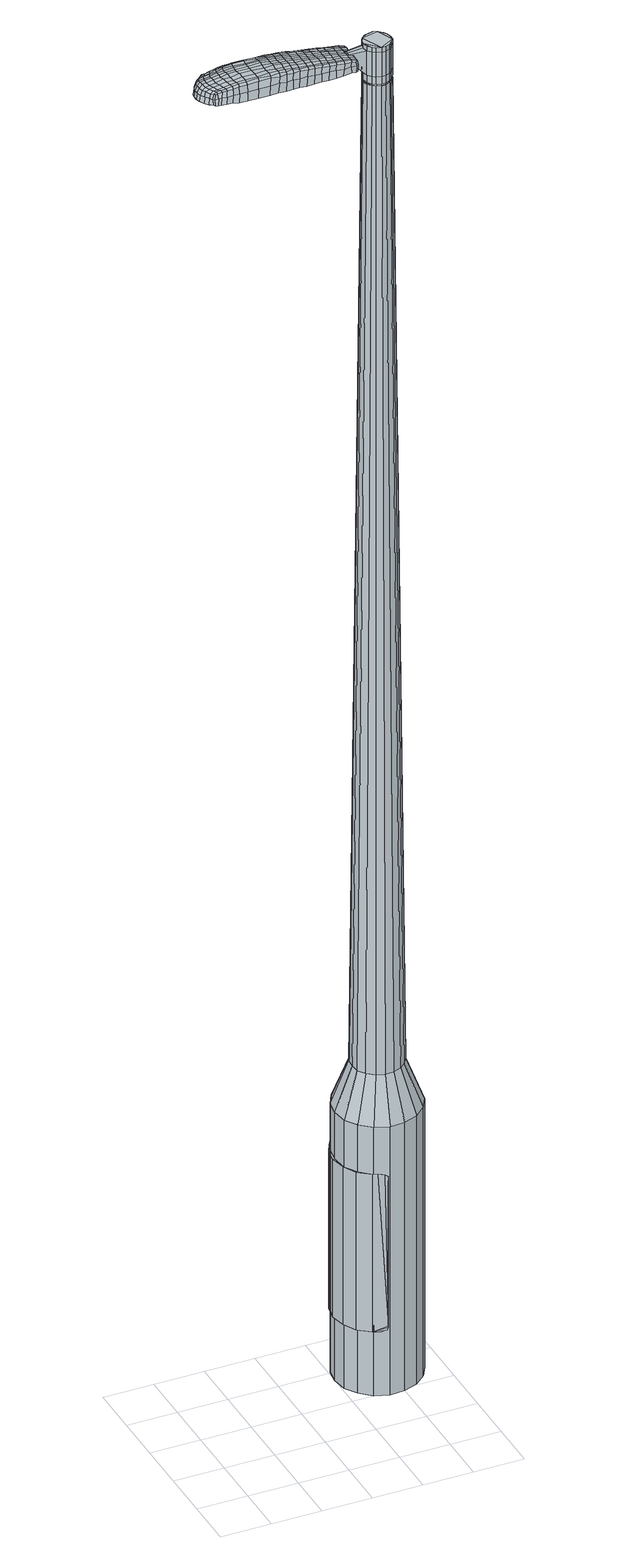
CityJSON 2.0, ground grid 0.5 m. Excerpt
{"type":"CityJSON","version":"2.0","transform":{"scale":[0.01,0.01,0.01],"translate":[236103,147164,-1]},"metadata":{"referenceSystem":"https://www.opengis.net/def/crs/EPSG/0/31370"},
"CityObjects":{
"object1":{"type":"GenericCityObject","attributes":{"cluster":452,"mean_distance_to_centroid":0.228,"new_centroid_x":236104.94,"new_centroid_y":147165.39,"mean_distance_to_camera":7.78,"H1":21.91,"H2":22.8,"Z_final":110.31,"cluster2":-1,"proj_x":236104.87,"proj_y":147160.69,"id_line":53726,"bearing_l":270.85,"distance":4.7,"orientation":"right","G_obj":180.85},"geometry":[{"type":"MultiSurface","lod":"2","boundaries":[[[0,1,2,3]],[[1,4,5,2]],[[4,6,7,5]],[[6,8,9,7]],[[8,10,11,9]],[[10,12,13,11]],[[12,14,15,13]],[[14,16,17,15]],[[16,18,19,17]],[[18,20,21,19]],[[20,22,23,21]],[[22,24,25,23]],[[24,26,27,25]],[[26,28,29,27]],[[28,30,31,29]],[[30,32,33,31]],[[32,34,35,33]],[[34,0,3,35]],[[36,37,38,39]],[[38,40,41,42]],[[41,43,42]],[[42,44,45,46]],[[45,47,46]],[[46,48,49,50]],[[49,51,50]],[[42,46,50,38]],[[50,52,39,38]],[[53,36,39]],[[2,5,7,35]],[[7,9,11,15]],[[11,13,15]],[[15,17,19,23]],[[19,21,23]],[[23,25,27,31]],[[27,29,31]],[[15,23,31,7]],[[31,33,35,7]],[[3,2,35]],[[1,0,54,55]],[[0,34,56,54]],[[34,32,57,56]],[[32,30,58,57]],[[30,28,59,58]],[[28,26,60,59]],[[26,24,61,60]],[[24,22,62,61]],[[22,20,63,62]],[[20,18,64,63]],[[18,16,65,64]],[[16,14,66,65]],[[14,12,67,66]],[[12,10,68,67]],[[10,8,69,68]],[[8,6,70,69]],[[6,4,71,70]],[[4,1,55,71]],[[55,54,72,73]],[[54,56,74,72]],[[56,57,75,74]],[[57,58,76,75]],[[58,59,77,76]],[[59,60,78,77]],[[60,61,79,78]],[[61,62,80,79]],[[62,63,81,80]],[[63,64,82,81]],[[64,65,83,82]],[[65,66,84,83]],[[66,67,85,84]],[[67,68,86,85]],[[68,69,87,86]],[[69,70,88,87]],[[70,71,89,88]],[[71,55,73,89]],[[90,91,92,93]],[[94,95,91,90]],[[96,97,95,94]],[[98,99,97,96]],[[100,101,99,98]],[[102,103,101,100]],[[104,105,103,102]],[[80,106,105,104]],[[107,108,106,80]],[[82,109,108,107]],[[83,110,109,82]],[[84,111,110,83]],[[85,112,111,84]],[[113,114,112,85]],[[87,115,114,113]],[[116,117,115,87]],[[118,119,117,116]],[[93,92,119,118]],[[120,121,122,123]],[[124,120,123,125]],[[126,124,125,127]],[[128,126,127,129]],[[130,128,129,131]],[[132,130,131,133]],[[134,132,133,135]],[[136,134,135,137]],[[138,136,137,139]],[[140,138,139,141]],[[142,140,141,143]],[[144,142,143,145]],[[146,144,145,147]],[[148,146,147,149]],[[150,148,149,151]],[[152,150,151,153]],[[73,72,90,93]],[[72,74,94,90]],[[74,75,96,94]],[[75,76,98,96]],[[76,77,100,98]],[[77,78,102,100]],[[78,79,104,102]],[[79,80,104]],[[81,107,80]],[[81,82,107]],[[86,113,85]],[[86,87,113]],[[88,116,87]],[[88,89,118,116]],[[89,73,93,118]],[[154,155,92,91]],[[155,156,119,92]],[[156,157,117,119]],[[157,115,117]],[[158,114,115]],[[158,112,114]],[[159,108,109]],[[159,106,108]],[[160,105,106]],[[160,161,103,105]],[[161,162,101,103]],[[162,163,99,101]],[[163,164,97,99]],[[164,165,95,97]],[[165,154,91,95]],[[39,52,152,166]],[[155,154,167,153]],[[53,39,166,121]],[[154,165,122,167]],[[36,53,121,120]],[[165,164,123,122]],[[37,36,120,124]],[[164,163,125,123]],[[38,37,124,126]],[[163,162,127,125]],[[40,38,126,128]],[[162,161,129,127]],[[41,40,128,130]],[[161,160,131,129]],[[43,41,130,132]],[[160,106,133,131]],[[42,43,132,134]],[[106,159,135,133]],[[44,42,134,136]],[[159,109,137,135]],[[45,44,136,138]],[[109,110,139,137]],[[47,45,138,140]],[[110,111,141,139]],[[46,47,140,142]],[[111,112,143,141]],[[48,46,142,144]],[[112,158,145,143]],[[49,48,144,146]],[[158,115,147,145]],[[51,49,146,148]],[[115,157,149,147]],[[50,51,148,150]],[[157,156,151,149]],[[52,50,150,152]],[[156,155,153,151]],[[152,153,168,169]],[[153,167,170,168]],[[167,122,171,170]],[[122,121,172,171]],[[121,166,173,172]],[[166,152,169,173]],[[174,175,176,177]],[[178,174,177,179]],[[174,178,180,181]],[[175,174,181,182]],[[183,184,185,186]],[[187,183,186,188]],[[183,187,189,190]],[[184,183,190,191]],[[192,193,194,195]],[[196,192,195,197]],[[192,196,198,199]],[[193,192,199,200]],[[201,202,203,204]],[[205,201,204,206]],[[201,205,207,208]],[[202,201,208,209]],[[210,211,212,213]],[[214,210,213,215]],[[210,214,216,217]],[[211,210,217,218]],[[219,220,221,222]],[[223,219,222,224]],[[219,223,225,226]],[[220,219,226,227]],[[228,229,230,231]],[[220,228,231,221]],[[228,220,227,232]],[[229,228,232,233]],[[234,235,236,237]],[[229,234,237,230]],[[234,229,233,238]],[[235,234,238,239]],[[240,178,179,241]],[[235,240,241,236]],[[240,235,239,242]],[[178,240,242,180]],[[243,244,245,246]],[[247,243,246,248]],[[243,247,249,250]],[[244,243,250,251]],[[252,253,254,255]],[[244,252,255,245]],[[252,244,251,256]],[[253,252,256,257]],[[258,259,260,261]],[[253,258,261,254]],[[258,253,257,262]],[[259,258,262,263]],[[264,265,266,267]],[[259,264,267,260]],[[264,259,263,268]],[[265,264,268,269]],[[270,175,182,271]],[[265,270,271,266]],[[270,265,269,272]],[[175,270,272,176]],[[273,274,275,276]],[[277,273,276,278]],[[273,277,279,280]],[[274,273,280,281]],[[282,283,284,285]],[[274,282,285,275]],[[282,274,281,286]],[[283,282,286,287]],[[288,289,290,291]],[[283,288,291,284]],[[288,283,287,292]],[[289,288,292,293]],[[294,187,188,295]],[[289,294,295,290]],[[294,289,293,296]],[[187,294,296,189]],[[297,298,299,300]],[[301,297,300,302]],[[297,301,303,304]],[[298,297,304,305]],[[306,307,308,309]],[[298,306,309,299]],[[306,298,305,310]],[[307,306,310,311]],[[312,313,314,315]],[[307,312,315,308]],[[312,307,311,316]],[[313,312,316,317]],[[318,319,320,321]],[[313,318,321,314]],[[318,313,317,322]],[[319,318,322,323]],[[324,184,191,325]],[[319,324,325,320]],[[324,319,323,326]],[[184,324,326,185]],[[327,213,212,328]],[[329,327,328,330]],[[327,329,331,332]],[[213,327,332,215]],[[333,329,330,334]],[[335,333,334,336]],[[333,335,337,338]],[[329,333,338,331]],[[339,335,336,340]],[[341,339,340,342]],[[339,341,343,344]],[[335,339,344,337]],[[345,341,342,346]],[[347,345,346,348]],[[345,347,349,350]],[[341,345,350,343]],[[351,347,348,352]],[[202,351,352,203]],[[351,202,209,353]],[[347,351,353,349]],[[354,355,200,199]],[[356,354,199,198]],[[354,356,357,358]],[[355,354,358,359]],[[360,361,359,358]],[[362,360,358,357]],[[360,362,363,364]],[[361,360,364,365]],[[366,367,365,364]],[[368,366,364,363]],[[366,368,369,370]],[[367,366,370,371]],[[372,373,371,370]],[[374,372,370,369]],[[372,374,207,205]],[[373,372,205,206]],[[375,376,377,378]],[[277,375,378,279]],[[375,277,278,379]],[[376,375,379,380]],[[381,196,197,382]],[[376,381,382,377]],[[381,376,380,383]],[[196,381,383,198]],[[384,385,386,387]],[[223,384,387,225]],[[384,223,224,388]],[[385,384,388,389]],[[390,391,392,393]],[[385,390,393,386]],[[390,385,389,394]],[[391,390,394,395]],[[396,193,200,397]],[[391,396,397,392]],[[396,391,395,398]],[[193,396,398,194]],[[399,400,401,402]],[[181,399,402,182]],[[399,181,180,403]],[[400,399,403,404]],[[405,406,407,408]],[[400,405,408,401]],[[405,400,404,409]],[[406,405,409,410]],[[411,204,203,412]],[[406,411,412,407]],[[411,406,410,413]],[[204,411,413,206]],[[414,415,416,417]],[[186,414,417,188]],[[414,186,185,418]],[[415,414,418,419]],[[420,208,207,421]],[[415,420,421,416]],[[420,415,419,422]],[[208,420,422,209]],[[423,424,425,426]],[[301,423,426,303]],[[423,301,302,427]],[[424,423,427,428]],[[429,214,215,430]],[[424,429,430,425]],[[429,424,428,431]],[[214,429,431,216]],[[432,433,434,435]],[[247,432,435,249]],[[432,247,248,436]],[[433,432,436,437]],[[438,439,440,441]],[[433,438,441,434]],[[438,433,437,442]],[[439,438,442,443]],[[444,211,218,445]],[[439,444,445,440]],[[444,439,443,446]],[[211,444,446,212]],[[447,448,437,436]],[[246,447,436,248]],[[447,246,245,449]],[[448,447,449,450]],[[451,452,443,442]],[[448,451,442,437]],[[451,448,450,453]],[[452,451,453,454]],[[455,328,212,446]],[[452,455,446,443]],[[455,452,454,456]],[[328,455,456,330]],[[457,458,459,460]],[[304,457,460,305]],[[457,304,303,426]],[[458,457,426,425]],[[461,332,331,462]],[[458,461,462,459]],[[461,458,425,430]],[[332,461,430,215]],[[463,464,450,449]],[[255,463,449,245]],[[463,255,254,465]],[[464,463,465,466]],[[467,468,454,453]],[[464,467,453,450]],[[467,464,466,469]],[[468,467,469,470]],[[471,334,330,456]],[[468,471,456,454]],[[471,468,470,472]],[[334,471,472,336]],[[473,474,475,476]],[[310,473,476,311]],[[473,310,305,460]],[[474,473,460,459]],[[477,338,337,478]],[[474,477,478,475]],[[477,474,459,462]],[[338,477,462,331]],[[479,480,466,465]],[[261,479,465,254]],[[479,261,260,481]],[[480,479,481,482]],[[483,484,470,469]],[[480,483,469,466]],[[483,480,482,485]],[[484,483,485,486]],[[487,340,336,472]],[[484,487,472,470]],[[487,484,486,488]],[[340,487,488,342]],[[489,490,491,492]],[[316,489,492,317]],[[489,316,311,476]],[[490,489,476,475]],[[493,344,343,494]],[[490,493,494,491]],[[493,490,475,478]],[[344,493,478,337]],[[495,496,482,481]],[[267,495,481,260]],[[495,267,266,497]],[[496,495,497,498]],[[499,500,486,485]],[[496,499,485,482]],[[499,496,498,501]],[[500,499,501,502]],[[503,346,342,488]],[[500,503,488,486]],[[503,500,502,504]],[[346,503,504,348]],[[505,506,507,508]],[[322,505,508,323]],[[505,322,317,492]],[[506,505,492,491]],[[509,350,349,510]],[[506,509,510,507]],[[509,506,491,494]],[[350,509,494,343]],[[511,512,498,497]],[[271,511,497,266]],[[511,271,182,402]],[[512,511,402,401]],[[513,514,502,501]],[[512,513,501,498]],[[513,512,401,408]],[[514,513,408,407]],[[515,352,348,504]],[[514,515,504,502]],[[515,514,407,412]],[[352,515,412,203]],[[516,517,419,418]],[[326,516,418,185]],[[516,326,323,508]],[[517,516,508,507]],[[518,353,209,422]],[[517,518,422,419]],[[518,517,507,510]],[[353,518,510,349]],[[519,520,380,379]],[[276,519,379,278]],[[519,276,275,521]],[[520,519,521,522]],[[523,356,198,383]],[[520,523,383,380]],[[523,520,522,524]],[[356,523,524,357]],[[525,526,527,528]],[[226,525,528,227]],[[525,226,225,387]],[[526,525,387,386]],[[529,530,531,532]],[[526,529,532,527]],[[529,526,386,393]],[[530,529,393,392]],[[533,355,359,534]],[[530,533,534,531]],[[533,530,392,397]],[[355,533,397,200]],[[535,536,522,521]],[[285,535,521,275]],[[535,285,284,537]],[[536,535,537,538]],[[539,362,357,524]],[[536,539,524,522]],[[539,536,538,540]],[[362,539,540,363]],[[541,542,543,544]],[[232,541,544,233]],[[541,232,227,528]],[[542,541,528,527]],[[545,546,547,548]],[[542,545,548,543]],[[545,542,527,532]],[[546,545,532,531]],[[549,361,365,550]],[[546,549,550,547]],[[549,546,531,534]],[[361,549,534,359]],[[551,552,538,537]],[[291,551,537,284]],[[551,291,290,553]],[[552,551,553,554]],[[555,368,363,540]],[[552,555,540,538]],[[555,552,554,556]],[[368,555,556,369]],[[557,558,559,560]],[[238,557,560,239]],[[557,238,233,544]],[[558,557,544,543]],[[561,562,563,564]],[[558,561,564,559]],[[561,558,543,548]],[[562,561,548,547]],[[565,367,371,566]],[[562,565,566,563]],[[565,562,547,550]],[[367,565,550,365]],[[567,568,554,553]],[[295,567,553,290]],[[567,295,188,417]],[[568,567,417,416]],[[569,374,369,556]],[[568,569,556,554]],[[569,568,416,421]],[[374,569,421,207]],[[570,571,404,403]],[[242,570,403,180]],[[570,242,239,560]],[[571,570,560,559]],[[572,573,410,409]],[[571,572,409,404]],[[572,571,559,564]],[[573,572,564,563]],[[574,373,206,413]],[[573,574,413,410]],[[574,573,563,566]],[[373,574,566,371]],[[575,576,577,578]],[[578,577,579,580]],[[581,579,577,582]],[[582,577,576,583]],[[584,585,586,587]],[[587,586,588,589]],[[590,588,586,591]],[[591,586,585,592]],[[593,594,595,596]],[[596,595,597,598]],[[599,597,595,600]],[[600,595,594,601]],[[602,603,604,605]],[[605,604,606,607]],[[608,606,604,609]],[[609,604,603,610]],[[611,612,613,614]],[[614,613,615,616]],[[617,615,613,618]],[[618,613,612,619]],[[620,621,622,623]],[[623,622,624,625]],[[626,624,622,627]],[[627,622,621,628]],[[629,630,631,632]],[[632,631,621,620]],[[628,621,631,633]],[[633,631,630,634]],[[635,636,637,638]],[[638,637,630,629]],[[634,630,637,639]],[[639,637,636,640]],[[580,579,641,642]],[[642,641,636,635]],[[640,636,641,643]],[[643,641,579,581]],[[644,645,646,647]],[[647,646,648,649]],[[650,648,646,651]],[[651,646,645,652]],[[653,654,655,656]],[[656,655,645,644]],[[652,645,655,657]],[[657,655,654,658]],[[659,660,661,662]],[[662,661,654,653]],[[658,654,661,663]],[[663,661,660,664]],[[665,666,667,668]],[[668,667,660,659]],[[664,660,667,669]],[[669,667,666,670]],[[583,576,671,672]],[[672,671,666,665]],[[670,666,671,673]],[[673,671,576,575]],[[674,675,676,677]],[[677,676,678,679]],[[680,678,676,681]],[[681,676,675,682]],[[683,684,685,686]],[[686,685,675,674]],[[682,675,685,687]],[[687,685,684,688]],[[689,690,691,692]],[[692,691,684,683]],[[688,684,691,693]],[[693,691,690,694]],[[589,588,695,696]],[[696,695,690,689]],[[694,690,695,697]],[[697,695,588,590]],[[698,699,700,701]],[[701,700,702,703]],[[704,702,700,705]],[[705,700,699,706]],[[707,708,709,710]],[[710,709,699,698]],[[706,699,709,711]],[[711,709,708,712]],[[713,714,715,716]],[[716,715,708,707]],[[712,708,715,717]],[[717,715,714,718]],[[719,720,721,722]],[[722,721,714,713]],[[718,714,721,723]],[[723,721,720,724]],[[592,585,725,726]],[[726,725,720,719]],[[724,720,725,727]],[[727,725,585,584]],[[611,614,728,729]],[[729,728,730,731]],[[732,730,728,733]],[[733,728,614,616]],[[731,730,734,735]],[[735,734,736,737]],[[738,736,734,739]],[[739,734,730,732]],[[737,736,740,741]],[[741,740,742,743]],[[744,742,740,745]],[[745,740,736,738]],[[743,742,746,747]],[[747,746,748,749]],[[750,748,746,751]],[[751,746,742,744]],[[749,748,752,753]],[[753,752,603,602]],[[610,603,752,754]],[[754,752,748,750]],[[601,755,756,600]],[[600,756,757,599]],[[758,757,756,759]],[[759,756,755,760]],[[760,761,762,759]],[[759,762,763,758]],[[764,763,762,765]],[[765,762,761,766]],[[766,767,768,765]],[[765,768,769,764]],[[770,769,768,771]],[[771,768,767,772]],[[772,773,774,771]],[[771,774,775,770]],[[608,775,774,606]],[[606,774,773,607]],[[776,777,778,779]],[[779,778,678,680]],[[679,678,778,780]],[[780,778,777,781]],[[598,597,782,783]],[[783,782,777,776]],[[781,777,782,784]],[[784,782,597,599]],[[785,786,787,788]],[[788,787,624,626]],[[625,624,787,789]],[[789,787,786,790]],[[791,792,793,794]],[[794,793,786,785]],[[790,786,793,795]],[[795,793,792,796]],[[601,594,797,798]],[[798,797,792,791]],[[796,792,797,799]],[[799,797,594,593]],[[800,801,802,803]],[[803,802,582,583]],[[581,582,802,804]],[[804,802,801,805]],[[806,807,808,809]],[[809,808,801,800]],[[805,801,808,810]],[[810,808,807,811]],[[602,605,812,813]],[[813,812,807,806]],[[811,807,812,814]],[[814,812,605,607]],[[815,816,817,818]],[[818,817,587,589]],[[584,587,817,819]],[[819,817,816,820]],[[608,609,821,822]],[[822,821,816,815]],[[820,816,821,823]],[[823,821,609,610]],[[824,825,826,827]],[[827,826,702,704]],[[703,702,826,828]],[[828,826,825,829]],[[616,615,830,831]],[[831,830,825,824]],[[829,825,830,832]],[[832,830,615,617]],[[833,834,835]],[[835,834,648,650]],[[649,648,834,836]],[[836,834,833,837]],[[838,839,840,841]],[[841,840,833,835]],[[837,833,840,842]],[[842,840,839,843]],[[619,612,844,845]],[[845,844,839,838]],[[843,839,844,846]],[[846,844,612,611]],[[837,847,848,836]],[[836,848,647,649]],[[644,647,848,849]],[[849,848,847,850]],[[843,851,852,842]],[[842,852,847,837]],[[850,847,852,853]],[[853,852,851,854]],[[611,729,855,846]],[[846,855,851,843]],[[854,851,855,856]],[[856,855,729,731]],[[857,858,859,860]],[[860,859,705,706]],[[704,705,859,827]],[[827,859,858,824]],[[732,733,861,862]],[[862,861,858,857]],[[824,858,861,831]],[[831,861,733,616]],[[850,863,864,849]],[[849,864,656,644]],[[653,656,864,865]],[[864,863,865]],[[854,866,867,853]],[[853,867,863,850]],[[865,863,867,868]],[[868,867,866,869]],[[731,735,870,856]],[[856,870,866,854]],[[869,866,870,871]],[[871,870,735,737]],[[872,873,874,875]],[[875,874,711,712]],[[706,711,874,860]],[[860,874,873,857]],[[738,739,876,877]],[[877,876,873,872]],[[857,873,876,862]],[[862,876,739,732]],[[878,879,865]],[[865,879,662,653]],[[659,662,879,880]],[[880,879,878,881]],[[869,882,883,868]],[[868,883,878,865]],[[881,878,883,884]],[[884,883,882,885]],[[737,741,886,871]],[[871,886,882,869]],[[885,882,886,887]],[[887,886,741,743]],[[888,889,890,891]],[[891,890,717,718]],[[712,717,890,875]],[[875,890,889,872]],[[744,745,892,893]],[[893,892,889,888]],[[872,889,892,877]],[[877,892,745,738]],[[881,894,895,880]],[[880,895,668,659]],[[665,668,895,896]],[[896,895,894,897]],[[885,898,899,884]],[[884,899,894,881]],[[897,894,899,900]],[[900,899,898,901]],[[743,747,902,887]],[[887,902,898,885]],[[901,898,902,903]],[[903,902,747,749]],[[904,905,906,907]],[[907,906,723,724]],[[718,723,906,891]],[[891,906,905,888]],[[750,751,908,909]],[[909,908,905,904]],[[888,905,908,893]],[[893,908,751,744]],[[897,910,911,896]],[[896,911,672,665]],[[583,672,911,803]],[[803,911,910,800]],[[901,912,913,900]],[[900,913,910,897]],[[800,910,913,809]],[[809,913,912,806]],[[749,753,914,903]],[[903,914,912,901]],[[806,912,914,813]],[[813,914,753,602]],[[820,915,916,819]],[[819,916,727,584]],[[724,727,916,907]],[[907,916,915,904]],[[610,754,917,823]],[[823,917,915,820]],[[904,915,917,909]],[[909,917,754,750]],[[781,918,919,780]],[[780,919,677,679]],[[674,677,919,920]],[[920,919,918,921]],[[599,757,922,784]],[[784,922,918,781]],[[921,918,922,923]],[[923,922,757,758]],[[924,925,926,927]],[[927,926,627,628]],[[626,627,926,788]],[[788,926,925,785]],[[928,929,930,931]],[[931,930,925,924]],[[785,925,930,794]],[[794,930,929,791]],[[760,755,932,933]],[[933,932,929,928]],[[791,929,932,798]],[[798,932,755,601]],[[921,934,935,920]],[[920,935,686,674]],[[683,686,935,936]],[[936,935,934,937]],[[758,763,938,923]],[[923,938,934,921]],[[937,934,938,939]],[[939,938,763,764]],[[940,941,942,943]],[[943,942,633,634]],[[628,633,942,927]],[[927,942,941,924]],[[944,945,946,947]],[[947,946,941,940]],[[924,941,946,931]],[[931,946,945,928]],[[766,761,948,949]],[[949,948,945,944]],[[928,945,948,933]],[[933,948,761,760]],[[937,950,951,936]],[[936,951,692,683]],[[689,692,951,952]],[[952,951,950,953]],[[764,769,954,939]],[[939,954,950,937]],[[953,950,954,955]],[[955,954,769,770]],[[956,957,958,959]],[[959,958,639,640]],[[634,639,958,943]],[[943,958,957,940]],[[960,961,962,963]],[[963,962,957,956]],[[940,957,962,947]],[[947,962,961,944]],[[772,767,964,965]],[[965,964,961,960]],[[944,961,964,949]],[[949,964,767,766]],[[953,966,967,952]],[[952,967,696,689]],[[589,696,967,818]],[[818,967,966,815]],[[770,775,968,955]],[[955,968,966,953]],[[815,966,968,822]],[[822,968,775,608]],[[805,969,970,804]],[[804,970,643,581]],[[640,643,970,959]],[[959,970,969,956]],[[811,971,972,810]],[[810,972,969,805]],[[956,969,972,963]],[[963,972,971,960]],[[607,773,973,814]],[[814,973,971,811]],[[960,971,973,965]],[[965,973,773,772]],[[575,578,177,176]],[[578,580,179,177]],[[590,591,190,189]],[[591,592,191,190]],[[593,596,195,194]],[[596,598,197,195]],[[617,618,217,216]],[[618,619,218,217]],[[620,623,222,221]],[[623,625,224,222]],[[629,632,231,230]],[[632,620,221,231]],[[635,638,237,236]],[[638,629,230,237]],[[580,642,241,179]],[[642,635,236,241]],[[650,651,250,249]],[[651,652,251,250]],[[652,657,256,251]],[[657,658,257,256]],[[658,663,262,257]],[[663,664,263,262]],[[664,669,268,263]],[[669,670,269,268]],[[670,673,272,269]],[[673,575,176,272]],[[680,681,280,279]],[[681,682,281,280]],[[682,687,286,281]],[[687,688,287,286]],[[688,693,292,287]],[[693,694,293,292]],[[694,697,296,293]],[[697,590,189,296]],[[698,701,300,299]],[[701,703,302,300]],[[707,710,309,308]],[[710,698,299,309]],[[713,716,315,314]],[[716,707,308,315]],[[719,722,321,320]],[[722,713,314,321]],[[592,726,325,191]],[[726,719,320,325]],[[776,779,378,377]],[[779,680,279,378]],[[598,783,382,197]],[[783,776,377,382]],[[625,789,388,224]],[[789,790,389,388]],[[790,795,394,389]],[[795,796,395,394]],[[796,799,398,395]],[[799,593,194,398]],[[703,828,427,302]],[[828,829,428,427]],[[829,832,431,428]],[[832,617,216,431]],[[835,435,434]],[[835,650,249,435]],[[838,841,441,440]],[[841,835,434,441]],[[619,845,445,218]],[[845,838,440,445]],[[974,975,976,977]],[[978,979,977,976]],[[980,981,982,983]],[[984,985,986,987]],[[975,988,989,976]],[[990,978,976,989]],[[991,980,983,992]],[[993,994,985,984]],[[988,995,996,989]],[[996,997,990,989]],[[998,991,992,999]],[[1000,994,993,1001]],[[995,1002,1003,996]],[[1003,1004,997,996]],[[1005,998,999,1006]],[[1007,1000,1001,1008]],[[1009,1010,1011,1012]],[[1013,1014,1010,1009]],[[1013,1015,1016,1014]],[[1015,1017,1018,1016]],[[1019,1020,1021,1022]],[[1023,1024,1020,1019]],[[1025,1026,1024,1023]],[[1027,1028,1026,1025]],[[1022,1011,1010,1019]],[[1019,1010,1014,1023]],[[1014,1016,1025,1023]],[[1016,1018,1027,1025]],[[983,982,979,978]],[[992,983,978,990]],[[997,999,992,990]],[[1004,1006,999,997]],[[984,987,981,980]],[[993,984,980,991]],[[1001,993,991,998]],[[1008,1001,998,1005]],[[985,1009,1012,986]],[[994,1013,1009,985]],[[1015,1013,994,1000]],[[1017,1015,1000,1007]],[[1029,1030,1031,1032]],[[1031,1033,1034,1035]],[[1031,1035,1036,1037]],[[1031,1037,1032]],[[1038,1029,1032,1039]],[[1040,1039,1032,1041]],[[1042,1041,1032]],[[1043,1031,1030,1044]],[[1045,1043,1044,1046]],[[1047,1045,1046,1048]],[[1049,1047,1048,1050]],[[1051,1049,1050,1052]],[[1052,1053,1054,1055]],[[1052,1055,1056,1057]],[[1052,1057,1058,1059]],[[1058,1060,1061,1062]],[[1058,1062,1063,1064]],[[1058,1064,1059]],[[1052,1059,1051]],[[1065,1066,1030,1029]],[[1067,1068,1033,1031]],[[1069,1070,1042,1032]],[[1066,1071,1044,1030]],[[1072,1067,1031,1043]],[[1071,1073,1046,1044]],[[1074,1072,1043,1045]],[[1073,1075,1048,1046]],[[1076,1074,1045,1047]],[[1075,1077,1050,1048]],[[1078,1076,1047,1049]],[[1077,1079,1052,1050]],[[1080,1078,1049,1051]],[[1079,1081,1053,1052]],[[1082,1083,1060,1058]],[[1084,1080,1051,1059]],[[1054,1053,1081,1085]],[[1055,1054,1085,1086]],[[1056,1055,1086,1087]],[[1057,1056,1087,1088]],[[1058,1057,1088,1082]],[[1089,1065,1029,1038]],[[1090,1089,1038,1039]],[[1091,1090,1039,1040]],[[1092,1091,1040,1041]],[[1070,1092,1041,1042]],[[1034,1033,1068,1093]],[[1061,1060,1083,1094]],[[1035,1034,1093,1095]],[[1036,1035,1095,1096]],[[1037,1036,1096,1097]],[[1032,1037,1097,1069]],[[1062,1061,1094,1098]],[[1063,1062,1098,1099]],[[1064,1063,1099,1100]],[[1059,1064,1100,1084]]]}]}
},
"vertices":[
[150,137,384],[152,151,384],[152,151,96],[150,137,96],[159,164,384],[159,164,96],[170,174,384],[170,174,96],[184,179,384],[184,179,96],[199,179,384],[199,179,96],[212,174,384],[212,174,96],[224,165,384],[224,165,96],[231,152,384],[231,152,96],[234,138,384],[234,138,96],[232,123,384],[232,123,96],[225,111,384],[225,111,96],[214,101,384],[214,101,96],[200,96,384],[200,96,96],[185,95,384],[185,95,96],[171,100,384],[171,100,96],[160,110,384],[160,110,96],[152,122,384],[152,122,96],[182,128,1524],[185,126,1524],[190,124,1524],[178,137,1524],[194,124,1524],[199,126,1524],[205,133,1524],[202,129,1524],[205,137,1524],[204,142,1524],[198,149,1524],[202,146,1524],[194,151,1524],[189,150,1524],[181,146,1524],[185,149,1524],[179,142,1524],[179,132,1524],[167,137,429],[168,146,429],[168,128,429],[173,121,429],[180,115,429],[188,112,429],[197,113,429],[205,116,429],[211,121,429],[216,129,429],[217,138,429],[215,146,429],[211,154,429],[204,159,429],[196,162,429],[187,162,429],[179,159,429],[172,153,429],[178,137,1483],[179,142,1483],[179,132,1483],[182,128,1483],[185,126,1483],[190,124,1483],[194,124,1483],[199,126,1483],[202,129,1483],[205,133,1483],[205,137,1483],[204,142,1483],[202,146,1483],[198,149,1483],[194,151,1483],[189,150,1483],[185,149,1483],[181,146,1483],[179,137,1483],[179,137,1485],[180,141,1485],[180,141,1483],[180,133,1483],[180,133,1485],[182,129,1483],[182,129,1485],[186,126,1483],[186,126,1485],[190,125,1483],[190,125,1485],[194,125,1483],[194,125,1485],[198,126,1483],[198,126,1485],[202,129,1485],[204,133,1483],[204,133,1485],[205,137,1485],[204,142,1485],[202,146,1485],[198,149,1485],[194,150,1483],[194,150,1485],[189,150,1485],[185,148,1483],[185,148,1485],[182,145,1483],[182,145,1485],[182,128,1519],[179,132,1519],[179,132,1493],[182,128,1493],[185,126,1519],[185,126,1493],[190,124,1519],[190,124,1493],[194,124,1519],[194,124,1493],[199,126,1519],[199,126,1493],[202,129,1519],[202,129,1493],[205,133,1519],[205,133,1493],[205,137,1519],[205,137,1493],[204,142,1519],[204,142,1493],[202,146,1519],[202,146,1493],[198,149,1519],[198,149,1493],[194,151,1519],[194,151,1493],[189,150,1519],[189,150,1493],[185,149,1519],[185,149,1493],[181,146,1519],[181,146,1493],[179,142,1519],[179,142,1493],[178,137,1485],[179,142,1485],[181,146,1485],[185,149,1485],[194,151,1485],[205,133,1485],[199,126,1485],[194,124,1485],[190,124,1485],[185,126,1485],[182,128,1485],[179,132,1485],[178,137,1519],[178,137,1493],[160,140,1513],[160,140,1518],[160,137,1513],[160,134,1513],[160,134,1518],[160,137,1518],[85,155,1519],[92,155,1518],[91,157,1509],[84,157,1510],[77,155,1519],[75,157,1510],[78,154,1526],[86,154,1525],[93,154,1525],[86,117,1519],[93,117,1518],[94,119,1525],[87,118,1525],[77,116,1519],[78,118,1526],[76,115,1510],[84,115,1510],[92,116,1509],[12,133,1519],[12,137,1519],[11,137,1513],[11,133,1513],[13,129,1519],[12,129,1513],[15,129,1524],[14,133,1524],[14,137,1524],[86,134,1530],[94,134,1529],[93,138,1529],[86,138,1530],[77,134,1531],[77,138,1531],[77,130,1530],[86,131,1530],[94,131,1529],[167,136,1512],[167,138,1512],[166,138,1517],[166,136,1517],[167,133,1512],[166,133,1517],[166,132,1506],[166,136,1506],[166,138,1506],[26,153,1519],[29,153,1519],[28,155,1512],[25,154,1512],[24,152,1518],[23,154,1512],[24,152,1522],[26,152,1523],[30,152,1524],[34,154,1519],[40,155,1519],[39,156,1512],[33,155,1512],[35,153,1524],[40,153,1525],[46,155,1519],[54,155,1519],[52,157,1511],[45,156,1511],[46,154,1526],[54,154,1526],[65,155,1519],[64,157,1510],[66,154,1526],[159,152,1513],[152,153,1513],[152,151,1518],[160,151,1517],[165,152,1512],[164,151,1516],[164,152,1506],[158,153,1507],[151,154,1507],[144,153,1514],[137,153,1515],[137,152,1520],[145,152,1519],[143,154,1507],[136,154,1507],[129,154,1515],[122,154,1516],[123,152,1522],[130,152,1521],[128,155,1508],[120,155,1508],[114,154,1517],[107,155,1517],[108,153,1524],[115,153,1523],[113,156,1508],[106,156,1509],[100,155,1518],[101,153,1524],[98,156,1509],[26,117,1519],[29,117,1519],[30,118,1524],[26,119,1523],[23,118,1518],[24,119,1522],[23,117,1512],[25,116,1512],[28,116,1512],[34,116,1519],[40,116,1519],[40,117,1525],[35,118,1524],[33,115,1512],[39,115,1512],[46,116,1519],[54,116,1519],[54,117,1526],[46,117,1526],[45,114,1511],[53,114,1511],[65,116,1519],[66,118,1526],[64,115,1510],[159,122,1513],[152,121,1513],[151,120,1507],[159,121,1507],[165,123,1512],[164,122,1506],[164,123,1516],[160,123,1517],[153,122,1518],[144,121,1514],[137,120,1515],[136,119,1507],[143,119,1507],[145,122,1519],[138,121,1520],[129,120,1515],[122,119,1516],[121,118,1508],[128,118,1508],[130,121,1521],[123,121,1522],[115,119,1517],[107,118,1517],[106,117,1509],[113,117,1508],[116,120,1523],[108,120,1524],[100,118,1518],[99,116,1509],[101,119,1524],[160,136,1519],[160,138,1519],[153,136,1520],[153,138,1520],[153,133,1520],[160,133,1519],[145,135,1522],[145,138,1522],[138,135,1523],[138,138,1523],[138,132,1523],[145,132,1521],[130,135,1524],[130,138,1524],[123,135,1525],[123,138,1525],[123,132,1525],[131,132,1524],[116,135,1526],[116,138,1526],[108,135,1527],[108,138,1527],[108,131,1527],[116,132,1526],[101,135,1528],[101,138,1528],[101,131,1528],[17,133,1527],[17,137,1527],[18,129,1526],[22,129,1527],[21,133,1528],[21,137,1528],[28,133,1529],[28,137,1529],[28,129,1528],[36,129,1530],[35,133,1530],[35,137,1530],[42,134,1531],[42,137,1531],[43,129,1530],[52,130,1531],[51,134,1531],[51,137,1531],[64,134,1531],[64,137,1531],[64,130,1531],[21,119,1518],[19,121,1519],[18,120,1513],[21,118,1513],[23,120,1523],[20,121,1523],[16,125,1519],[15,124,1513],[17,125,1524],[22,151,1518],[19,150,1518],[21,149,1523],[23,151,1523],[21,152,1513],[19,151,1513],[17,147,1519],[14,144,1519],[16,144,1524],[18,147,1523],[16,148,1513],[14,144,1513],[13,141,1519],[14,140,1524],[12,141,1513],[87,152,1528],[86,150,1528],[94,150,1528],[94,152,1527],[78,152,1528],[78,150,1529],[86,147,1529],[86,144,1530],[94,144,1529],[94,147,1528],[77,148,1529],[77,144,1530],[86,141,1530],[93,141,1529],[77,141,1531],[87,120,1528],[87,122,1529],[78,122,1529],[78,119,1528],[94,120,1527],[94,123,1528],[86,126,1529],[77,126,1530],[94,126,1528],[167,124,1512],[167,126,1512],[166,126,1517],[166,124,1517],[166,123,1506],[166,125,1506],[167,129,1512],[166,129,1517],[166,129,1506],[167,150,1512],[167,149,1512],[166,150,1506],[166,151,1506],[165,150,1517],[166,148,1517],[167,146,1512],[167,144,1512],[166,144,1506],[166,147,1506],[166,146,1517],[166,143,1517],[167,141,1512],[166,141,1506],[166,141,1517],[160,150,1519],[160,148,1519],[153,150,1520],[153,148,1520],[160,146,1519],[160,143,1519],[153,146,1520],[153,143,1520],[160,141,1519],[153,141,1520],[160,124,1519],[160,126,1519],[153,126,1520],[153,124,1520],[160,129,1519],[153,129,1520],[145,150,1521],[145,149,1521],[138,151,1522],[138,149,1522],[145,146,1521],[145,144,1521],[138,146,1522],[138,144,1523],[145,141,1522],[138,141,1523],[145,123,1521],[145,125,1521],[138,125,1522],[138,123,1522],[145,129,1521],[138,128,1522],[130,151,1523],[130,149,1523],[123,151,1524],[123,149,1524],[130,147,1523],[130,144,1524],[123,147,1525],[123,144,1525],[130,141,1524],[123,141,1525],[131,122,1523],[131,125,1523],[123,124,1524],[123,122,1524],[131,128,1524],[123,128,1525],[116,151,1525],[116,149,1525],[108,152,1526],[108,150,1526],[116,147,1526],[116,144,1526],[108,147,1527],[108,144,1527],[116,141,1526],[108,141,1527],[116,122,1525],[116,124,1525],[108,123,1526],[108,121,1526],[116,127,1526],[108,127,1527],[101,152,1527],[101,150,1527],[101,147,1527],[101,144,1528],[101,141,1528],[101,121,1527],[101,123,1527],[101,127,1528],[25,120,1525],[23,122,1525],[29,119,1526],[27,121,1526],[20,125,1526],[24,125,1527],[25,151,1525],[23,149,1525],[27,149,1526],[29,151,1525],[21,147,1525],[19,144,1526],[23,144,1527],[25,147,1526],[17,141,1526],[22,141,1527],[34,119,1526],[32,121,1527],[40,119,1527],[39,121,1528],[30,125,1528],[37,125,1529],[34,151,1526],[32,150,1527],[39,150,1528],[40,152,1527],[31,147,1527],[29,144,1528],[36,144,1529],[37,148,1528],[28,141,1528],[35,141,1530],[46,119,1528],[45,121,1529],[54,119,1528],[54,121,1529],[44,125,1529],[53,125,1530],[46,152,1528],[45,150,1528],[54,151,1529],[54,152,1528],[44,148,1529],[43,145,1530],[52,145,1530],[53,148,1530],[42,141,1530],[52,141,1531],[66,119,1529],[66,121,1529],[65,125,1530],[66,152,1528],[66,151,1529],[65,148,1530],[65,144,1530],[64,141,1531],[91,155,1509],[92,153,1518],[85,153,1518],[84,155,1509],[77,153,1519],[75,155,1510],[78,152,1525],[86,152,1525],[93,152,1525],[94,121,1525],[93,119,1518],[86,119,1518],[86,120,1525],[77,118,1519],[78,120,1525],[76,117,1510],[84,117,1509],[91,118,1509],[13,137,1513],[14,137,1519],[14,133,1519],[13,133,1513],[15,130,1519],[14,130,1513],[17,130,1524],[16,133,1524],[16,137,1524],[93,138,1528],[93,135,1528],[86,134,1529],[86,138,1529],[77,134,1529],[77,137,1529],[77,131,1529],[86,131,1529],[93,131,1528],[164,138,1516],[165,138,1512],[165,136,1512],[164,136,1516],[165,133,1512],[164,133,1516],[164,132,1506],[164,136,1506],[164,138,1506],[29,153,1512],[30,152,1519],[27,151,1518],[26,152,1512],[25,151,1518],[24,152,1512],[25,150,1522],[27,150,1523],[30,150,1523],[39,154,1512],[40,153,1519],[35,152,1519],[33,153,1512],[35,151,1524],[41,151,1525],[52,155,1511],[54,153,1519],[46,153,1519],[45,154,1511],[47,152,1525],[54,152,1526],[65,153,1519],[64,155,1510],[66,152,1526],[152,149,1518],[151,151,1513],[159,150,1513],[159,149,1517],[164,150,1512],[163,149,1515],[163,151,1506],[158,151,1506],[150,152,1507],[137,150,1520],[136,151,1514],[144,151,1514],[145,150,1519],[143,152,1507],[135,153,1507],[122,151,1522],[122,152,1516],[129,152,1515],[130,150,1521],[128,153,1508],[120,153,1508],[108,151,1523],[107,153,1517],[114,152,1516],[115,151,1522],[113,154,1508],[106,154,1508],[100,153,1517],[100,151,1524],[98,154,1509],[30,120,1523],[30,119,1519],[26,119,1518],[27,120,1523],[24,120,1518],[25,120,1522],[23,118,1512],[25,118,1512],[29,118,1512],[41,119,1525],[40,118,1519],[34,118,1519],[35,120,1524],[33,117,1512],[39,117,1512],[55,119,1526],[54,118,1519],[46,118,1519],[47,119,1525],[45,116,1511],[53,116,1511],[65,118,1519],[66,119,1526],[64,116,1510],[151,122,1507],[152,123,1513],[159,124,1513],[158,123,1506],[164,124,1512],[163,123,1506],[163,125,1515],[160,125,1517],[152,124,1518],[136,121,1507],[137,122,1514],[144,123,1514],[143,121,1507],[145,124,1519],[137,123,1520],[121,120,1508],[122,121,1516],[129,122,1515],[128,120,1508],[130,123,1521],[123,122,1522],[106,119,1508],[107,120,1517],[114,121,1516],[113,119,1508],[115,122,1522],[108,121,1523],[100,120,1517],[99,118,1509],[101,121,1524],[159,136,1518],[159,138,1518],[152,136,1519],[152,138,1519],[152,133,1519],[159,133,1518],[145,135,1520],[145,138,1520],[137,135,1521],[137,138,1521],[137,132,1521],[145,133,1520],[130,135,1523],[130,138,1523],[122,135,1524],[122,138,1524],[123,132,1524],[130,132,1523],[115,135,1525],[115,138,1525],[108,135,1526],[108,138,1526],[108,132,1526],[115,132,1525],[100,135,1527],[100,138,1527],[100,131,1527],[18,137,1526],[18,133,1526],[19,130,1525],[23,130,1526],[22,133,1526],[22,137,1526],[28,137,1528],[28,134,1528],[29,130,1527],[36,130,1528],[35,134,1529],[35,137,1529],[43,137,1530],[43,134,1530],[43,130,1529],[52,130,1530],[51,134,1530],[51,137,1530],[64,137,1530],[64,134,1530],[64,130,1530],[20,121,1513],[21,122,1518],[23,120,1518],[22,119,1512],[24,121,1523],[22,123,1523],[18,126,1519],[17,125,1513],[19,126,1523],[22,148,1523],[21,148,1518],[23,150,1518],[24,149,1523],[22,151,1512],[20,149,1512],[18,143,1523],[16,143,1519],[19,146,1519],[20,146,1523],[18,147,1513],[16,143,1513],[15,140,1519],[16,140,1524],[14,140,1513],[93,149,1527],[86,150,1527],[86,151,1527],[93,151,1526],[78,151,1527],[78,150,1528],[93,144,1528],[86,144,1528],[86,147,1528],[93,147,1527],[77,147,1528],[77,144,1529],[86,141,1529],[93,141,1528],[77,141,1529],[78,122,1528],[86,123,1527],[87,121,1527],[78,121,1527],[94,122,1526],[94,123,1527],[86,127,1528],[77,126,1528],[93,127,1527],[164,126,1516],[165,126,1512],[165,125,1512],[164,125,1516],[164,124,1506],[164,125,1506],[165,129,1512],[164,129,1516],[164,129,1506],[164,149,1512],[165,150,1512],[164,150,1506],[164,149,1516],[164,148,1516],[164,144,1506],[165,144,1512],[164,146,1512],[164,147,1506],[164,146,1516],[164,143,1516],[165,141,1512],[164,141,1506],[164,141,1516],[159,148,1518],[159,149,1518],[152,149,1519],[152,148,1519],[159,143,1518],[159,146,1518],[152,146,1519],[152,143,1519],[159,141,1518],[152,141,1519],[152,126,1519],[159,126,1518],[159,125,1518],[152,125,1519],[159,129,1518],[152,129,1519],[145,148,1520],[145,149,1520],[137,149,1521],[145,143,1520],[145,146,1520],[137,146,1521],[137,143,1521],[145,141,1520],[137,141,1521],[137,125,1521],[145,126,1520],[145,124,1520],[137,124,1521],[145,129,1520],[137,129,1521],[130,149,1522],[130,150,1522],[122,150,1523],[122,149,1523],[130,143,1522],[130,146,1522],[122,146,1523],[122,144,1524],[130,141,1523],[122,141,1524],[123,124,1523],[130,125,1522],[130,124,1522],[123,123,1523],[130,128,1522],[123,128,1523],[115,149,1524],[115,150,1524],[108,150,1525],[108,149,1525],[115,144,1525],[115,146,1524],[108,147,1525],[108,144,1526],[115,141,1525],[108,141,1526],[108,124,1525],[115,124,1524],[115,123,1524],[108,122,1525],[115,128,1524],[108,127,1525],[100,149,1526],[101,150,1526],[100,144,1527],[100,147,1526],[100,141,1527],[101,123,1526],[101,122,1526],[101,127,1526],[24,123,1524],[26,121,1524],[29,121,1525],[27,122,1525],[21,126,1525],[25,126,1525],[28,148,1525],[24,148,1524],[26,149,1524],[29,150,1525],[24,143,1526],[20,143,1525],[22,146,1524],[26,146,1525],[19,140,1525],[23,140,1526],[33,122,1526],[34,120,1526],[40,120,1526],[39,122,1527],[31,126,1526],[37,126,1527],[39,149,1527],[33,149,1526],[34,150,1526],[40,150,1526],[37,144,1528],[30,144,1527],[31,146,1526],[38,147,1527],[29,140,1527],[36,140,1528],[45,122,1527],[46,120,1527],[54,120,1527],[54,122,1528],[44,126,1528],[53,126,1529],[54,150,1528],[46,150,1527],[46,151,1527],[54,151,1527],[52,144,1529],[43,144,1529],[44,147,1528],[53,147,1528],[43,141,1529],[52,141,1530],[66,122,1528],[66,120,1528],[65,126,1529],[66,150,1528],[66,151,1528],[65,144,1529],[65,147,1529],[64,141,1530],[164,151,1508],[164,144,1508],[131,145,1509],[131,152,1509],[110,145,1510],[109,154,1510],[70,145,1512],[70,154,1512],[88,155,1511],[88,145,1511],[52,145,1513],[39,144,1514],[38,153,1514],[52,154,1513],[164,137,1508],[131,137,1509],[110,136,1510],[70,136,1512],[88,136,1511],[52,136,1513],[39,135,1514],[164,130,1508],[131,129,1509],[110,128,1510],[70,126,1512],[88,127,1511],[39,126,1514],[52,126,1513],[164,124,1508],[131,121,1509],[110,119,1510],[70,117,1512],[88,117,1511],[39,118,1514],[52,117,1513],[25,144,1514],[20,142,1514],[20,149,1514],[25,152,1514],[25,135,1514],[20,135,1514],[25,127,1514],[21,128,1514],[25,118,1514],[21,121,1514],[16,139,1515],[13,136,1515],[13,137,1515],[16,144,1515],[16,135,1515],[13,135,1515],[16,131,1515],[13,134,1515],[16,126,1515],[13,133,1515],[174,98,334],[170,100,334],[170,100,165],[183,95,171],[174,98,165],[177,97,165],[180,96,166],[182,95,167],[183,95,169],[177,97,334],[180,96,333],[182,95,332],[183,95,331],[183,95,328],[158,109,165],[158,109,334],[151,122,165],[151,122,334],[148,137,165],[148,137,334],[151,152,165],[151,152,334],[158,165,165],[158,165,334],[161,168,334],[164,170,334],[166,172,333],[167,173,332],[168,174,331],[168,175,328],[161,168,165],[168,175,171],[168,174,169],[167,173,167],[166,172,166],[164,170,165],[175,101,334],[171,102,334],[171,102,165],[175,101,165],[184,97,171],[184,97,328],[160,111,334],[160,111,165],[154,123,334],[154,123,165],[151,137,334],[151,137,165],[153,151,334],[153,151,165],[160,163,334],[160,163,165],[163,165,334],[170,172,328],[170,172,171],[163,165,165],[165,168,334],[168,170,333],[169,171,332],[170,172,331],[178,100,334],[181,99,333],[183,98,332],[184,98,331],[178,100,165],[170,172,169],[181,99,166],[183,98,167],[184,98,169],[169,171,167],[168,170,166],[165,168,165]
]}
